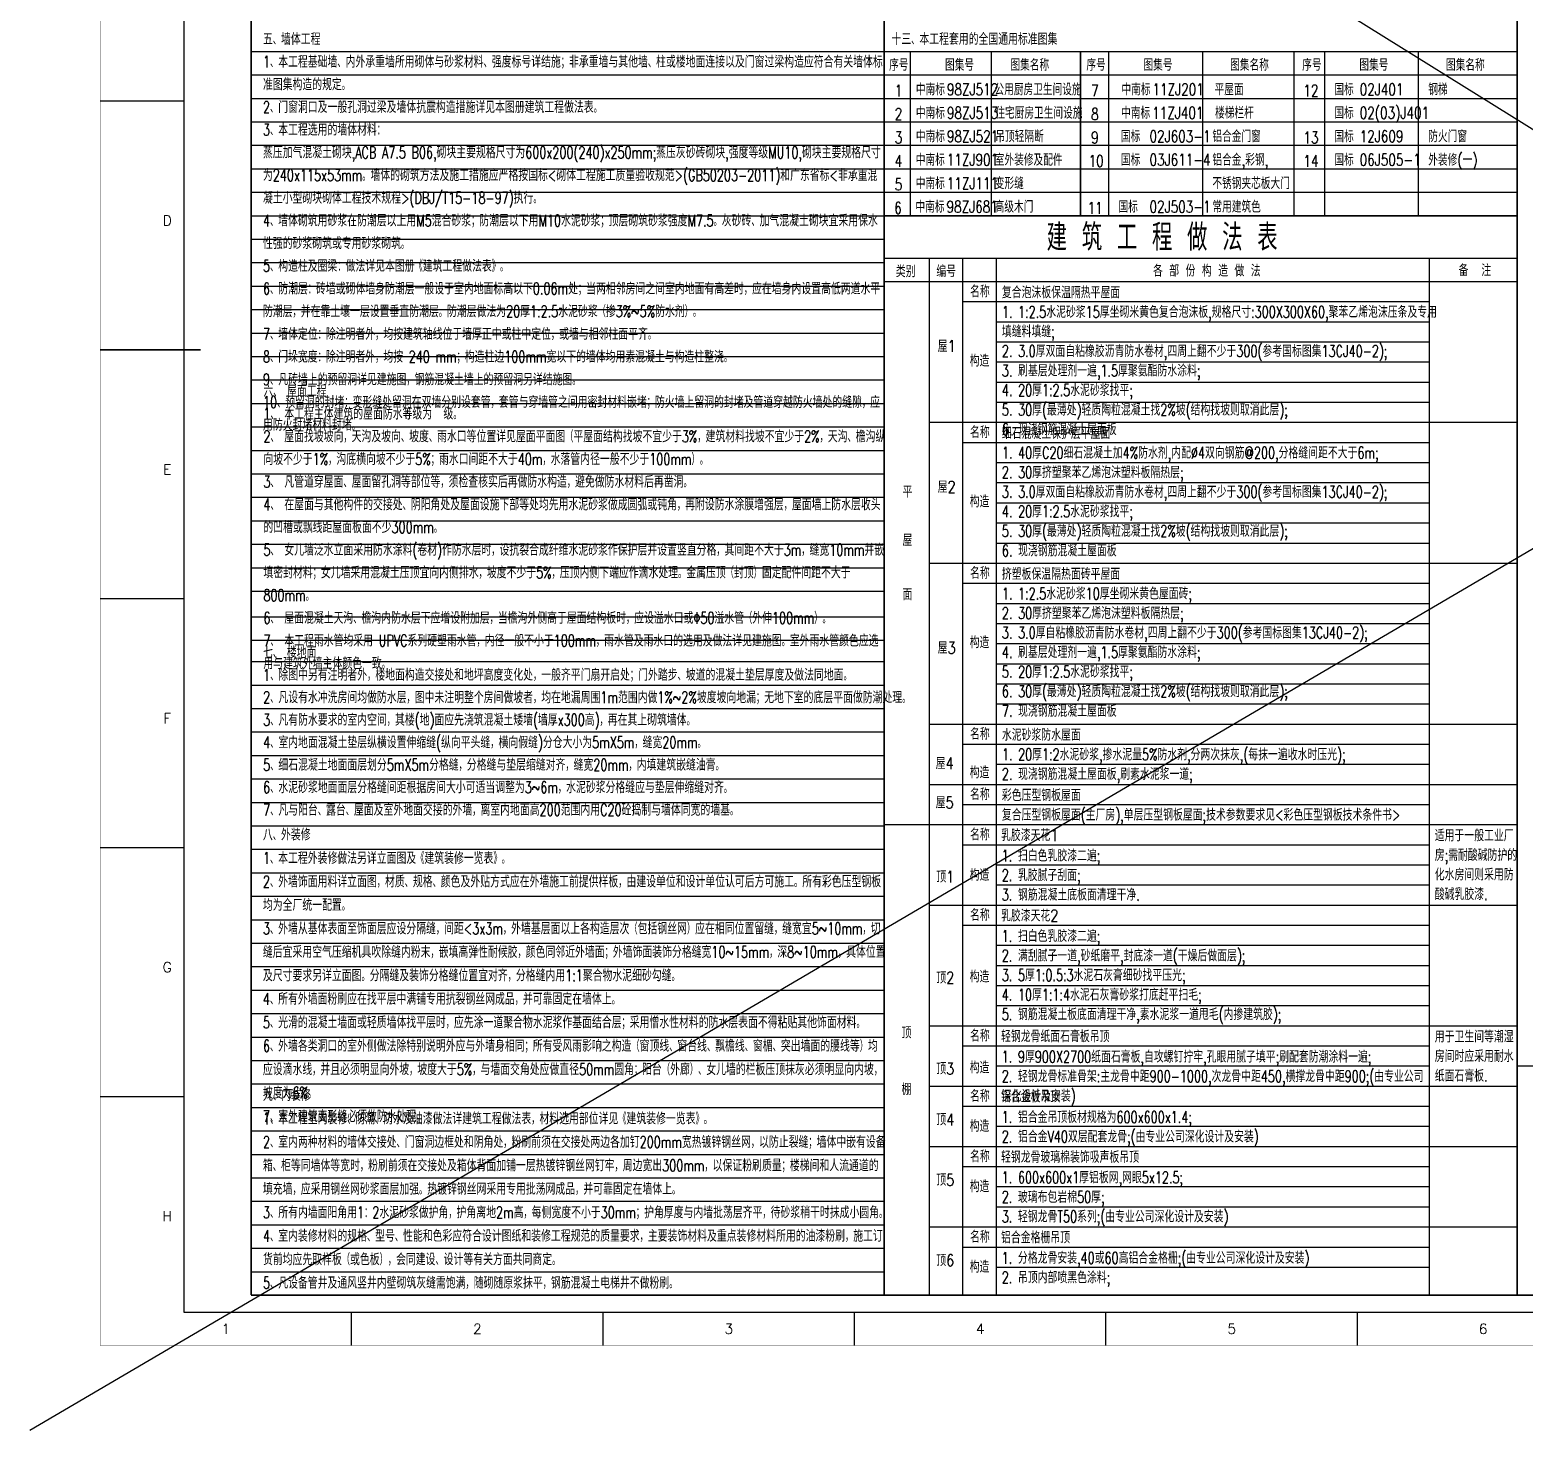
# Model space of a CAD drawing. Header units: millimetres. Extents: x 198973 to 319987, y 50799 to 202761.
# Drawn here: x 204217 to 248784, y 134851 to 176620 of the extents above; entities that cross this region are included whole.
import ezdxf
from ezdxf.enums import TextEntityAlignment as Align

# ---------------------------------------------------------------- set-up
doc = ezdxf.new("R2010")
doc.units = ezdxf.units.MM
doc.header["$LTSCALE"] = 1000
doc.layers.get('0').update_dxf_attribs({"color": 8})
for name, color, linetype in [('-人员定位', 6, 'Continuous'), ('55', 8, 'Continuous'), ('PUB_TEXT', 8, 'Continuous'), ('工程做法表', 8, 'Continuous')]:
    doc.layers.add(name, color=color, linetype=linetype)
doc.styles.add('BIGFONT', font='GEDITXT', dxfattribs={"width": 0.8, "bigfont": 'DXT'})
doc.styles.add('HZ', font='geditxt.shx', dxfattribs={"width": 0.75, "bigfont": 'hzfs_1.shx'})
doc.styles.get("Standard").update_dxf_attribs({"font": 'txt', "bigfont": 'gbcbig.shx'})

# ---------------------------------------------------------------- blocks, each defined once
blk = doc.blocks.new('GEDI_WK_A11')
at = {"color": 3}
for p, q in [((25, 371.25), (0, 371.25)), ((25, 297), (0, 297)), ((25, 222.75), (0, 222.75)), ((25, 148.5), (0, 148.5)), ((25, 74.25), (0, 74.25)), ((75, 0), (75, 10)), ((150, 0), (150, 10)), ((225, 0), (225, 10)), ((300, 0), (300, 10)), ((375, 0), (375, 10))]:
    blk.add_line(p, q, dxfattribs=at)
blk.add_lwpolyline([(0, 0, 0.1, 0.1, 0), (1050, 0, 0.1, 0.1, 0), (1050, 594, 0.1, 0.1, 0), (0, 594, 0.1, 0.1, 0)], format="xyseb", close=True, dxfattribs=at)
blk.add_lwpolyline([(25, 10), (1040, 10), (1040, 584), (25, 584)], close=True, dxfattribs=at)
blk.add_lwpolyline([(30, 297, 0.5, 0.5, 0), (0, 297, 0.5, 0.5, 0)], format="xyseb", dxfattribs=at)
for s, p in [('D', (20, 334.12)), ('E', (20, 259.88)), ('F', (20, 185.62)), ('G', (20, 111.38)), ('H', (20, 37.12))]:
    blk.add_text(s, height=3, dxfattribs=at).set_placement(p, align=Align.CENTER)
for s, p in [('1', (37.5, 5)), ('2', (112.5, 5)), ('3', (187.5, 5)), ('4', (262.5, 5)), ('5', (337.5, 5)), ('6', (412.5, 5))]:
    blk.add_text(s, height=3, dxfattribs=at).set_placement(p, align=Align.MIDDLE)

msp = doc.modelspace()

# ---------------------------------------------------------------- linework, layer by layer
at = {"layer": '-人员定位'}
for p, q in [((204216.5, 134851.1), (319987.3, 202761.3)), ((204707.1, 201290.3), (310912, 135096.3))]:
    msp.add_line(p, q, dxfattribs=at)
at = {"layer": '55', "const_width": 12.8}
for points in [[(215401.6, 165265.4), (215470, 165265.4)], [(215401.6, 165023.9), (215470, 165023.9)], [(215434.9, 165265.4), (215434.9, 165023.9)], [(215496.4, 165265.4), (215564.7, 165265.4)], [(215496.4, 165023.9), (215564.7, 165023.9)], [(215529.6, 165265.4), (215529.6, 165023.9)]]:
    msp.add_lwpolyline(points, dxfattribs=at)
at = {"layer": '工程做法表'}
for p, q in [((230469.7, 175976.9), (230469.7, 171076.9)), ((232890, 175976.9), (232890, 171076.9)), ((236389.9, 175976.9), (236389.9, 171076.9)), ((239190.4, 175976.9), (239190.4, 171076.9)), ((242827.7, 175976.9), (242827.7, 171076.9)), ((245628.3, 175976.9), (245628.3, 171076.9)), ((229697.5, 171076.9), (248578.1, 171076.9))]:
    msp.add_line(p, q, dxfattribs=at)
at = {"layer": '工程做法表', "const_width": 50}
for points in [[(210812.6, 194176.9), (264741.2, 194176.9), (264741.2, 138876.9), (248578.1, 138876.9)], [(210812.6, 194176.9), (264741.2, 194176.9), (264741.2, 138876.9), (248578.1, 138876.9)], [(210816.8, 194176.9), (210816.8, 138876.9)], [(229697.5, 194176.9), (229697.5, 138876.9)], [(248578.1, 194176.9), (248578.1, 138876.9)], [(229697.5, 171076.9), (248578.1, 171076.9)], [(210812.6, 138876.9), (248578.1, 138876.9)]]:
    msp.add_lwpolyline(points, dxfattribs=at)
at = {"layer": '工程做法表'}
for points in [[(210812.6, 175976.9), (248578.1, 175976.9)], [(241915.8, 175976.9), (241915.8, 171076.9)], [(210812.6, 175276.9), (248578.1, 175276.9)], [(210812.6, 174576.9), (248578.1, 174576.9)], [(210812.6, 173876.9), (229697.5, 173876.9)], [(229697.5, 173876.9), (248578.1, 173876.9)], [(210812.6, 173176.9), (229697.5, 173176.9)], [(229697.5, 173176.9), (248578.1, 173176.9)], [(210812.6, 172476.9), (229697.5, 172476.9)], [(229697.5, 172476.9), (248578.1, 172476.9)], [(210812.6, 171776.9), (229697.5, 171776.9)], [(229697.5, 171776.9), (248578.1, 171776.9)], [(210812.6, 171076.9), (229697.5, 171076.9)], [(210812.6, 170376.9), (229697.5, 170376.9)], [(229697.5, 169813.3), (248578.1, 169813.3)], [(231035.4, 169813.3), (231035.4, 138876.9)], [(232035.4, 169813.3), (232035.4, 138876.9)], [(233035.4, 169813.3), (233035.4, 138876.9)], [(245950.8, 169813.3), (245950.8, 138876.9)], [(210812.6, 169676.9), (229697.5, 169676.9)], [(210812.6, 168976.9), (229697.5, 168976.9)], [(229697.5, 169113.3), (248578.1, 169113.3)], [(232035.4, 168513.3), (245950.8, 168513.3)], [(210812.6, 168276.9), (229697.5, 168276.9)], [(210812.6, 167576.9), (229697.5, 167576.9)], [(233035.4, 167913.3), (245950.8, 167913.3)], [(233035.4, 167313.3), (245950.8, 167313.3)], [(210812.6, 166876.9), (229697.5, 166876.9)], [(233035.4, 166713.3), (245950.8, 166713.3)], [(210812.6, 166176.9), (229697.5, 166176.9)], [(233035.4, 166113.3), (245950.8, 166113.3)], [(210812.6, 165476.9), (229697.5, 165476.9)], [(233035.4, 165513.3), (245950.8, 165513.3)], [(231035.4, 164913.3), (248578.1, 164913.3)], [(210812.6, 164776.9), (229697.5, 164776.9)], [(210812.6, 164076.9), (229697.5, 164076.9)], [(232035.4, 164313.3), (245950.8, 164313.3)], [(233035.4, 163713.3), (245950.8, 163713.3)], [(210812.6, 163376.9), (229697.5, 163376.9)], [(210812.6, 162676.9), (229697.5, 162676.9)], [(210812.6, 162676.9), (229697.5, 162676.9)], [(233035.4, 163113.3), (245950.8, 163113.3)], [(233035.4, 162513.3), (245950.8, 162513.3)], [(210812.6, 161976.9), (229697.5, 161976.9)], [(233035.4, 161913.3), (245950.8, 161913.3)], [(210812.6, 161276.9), (229697.5, 161276.9)], [(233035.4, 161313.3), (245950.8, 161313.3)], [(210812.6, 160576.9), (229697.5, 160576.9)], [(231035.4, 160713.3), (248578.1, 160713.3)], [(232035.4, 160113.3), (245950.8, 160113.3)], [(210812.6, 159876.9), (229697.5, 159876.9)], [(210812.6, 159112.1), (229697.5, 159112.1)], [(233035.4, 159513.3), (245950.8, 159513.3)], [(233035.4, 158913.3), (245950.8, 158913.3)], [(210812.6, 158412.1), (229697.5, 158412.1)], [(233035.4, 158313.3), (245950.8, 158313.3)], [(210812.6, 157776.9), (229697.5, 157776.9)], [(233035.4, 157713.3), (245950.8, 157713.3)], [(210812.6, 157076.9), (229697.5, 157076.9)], [(233035.4, 157113.3), (245950.8, 157113.3)], [(233035.4, 156513.3), (245950.8, 156513.3)], [(210812.6, 156376.9), (229697.5, 156376.9)], [(210812.6, 155676.9), (229697.5, 155676.9)], [(231035.4, 155913.3), (248578.1, 155913.3)], [(232035.4, 155313.3), (245950.8, 155313.3)], [(210812.6, 154976.9), (229697.5, 154976.9)], [(233035.4, 154713.3), (245950.8, 154713.3)], [(210812.6, 154276.9), (229697.5, 154276.9)], [(231035.4, 154113.3), (248578.1, 154113.3)], [(210812.6, 153576.9), (229697.5, 153576.9)], [(232035.4, 153513.3), (245950.8, 153513.3)], [(210812.6, 152876.9), (229697.5, 152876.9)], [(229697.5, 152913.3), (248578.1, 152913.3)], [(210812.6, 152176.9), (229697.5, 152176.9)], [(232035.4, 152313.3), (245950.8, 152313.3)], [(233035.4, 151713.3), (245950.8, 151713.3)], [(210812.6, 151476.9), (229697.5, 151476.9)], [(233035.4, 151113.3), (245950.8, 151113.3)], [(210812.6, 150776.9), (229697.5, 150776.9)], [(231035.4, 150513.3), (248578.1, 150513.3)], [(210812.6, 150076.9), (229697.5, 150076.9)], [(232035.4, 149913.3), (245950.8, 149913.3)], [(210812.6, 149376.9), (229697.5, 149376.9)], [(233035.4, 149313.3), (245950.8, 149313.3)], [(210812.6, 148676.9), (229697.5, 148676.9)], [(233035.4, 148713.3), (245950.8, 148713.3)], [(210812.6, 147976.9), (229697.5, 147976.9)], [(233035.4, 148113.3), (245950.8, 148113.3)], [(210812.6, 147276.9), (229697.5, 147276.9)], [(233035.4, 147513.3), (245950.8, 147513.3)], [(231035.4, 146913.3), (248578.1, 146913.3)], [(210812.6, 146576.9), (229697.5, 146576.9)], [(232035.4, 146313.3), (245950.8, 146313.3)], [(210812.6, 145876.9), (229697.5, 145876.9)], [(233035.4, 145713.3), (245950.8, 145713.3)], [(248578.1, 145713.3), (264741.2, 145713.3)], [(210812.6, 145176.9), (229697.5, 145176.9)], [(231035.4, 145113.3), (248578.1, 145113.3)], [(210808.3, 144476.9), (229697.5, 144476.9)], [(232035.4, 144513.3), (245950.8, 144513.3)], [(233035.4, 144513.3), (245950.8, 144513.3)], [(210812.6, 143776.9), (229697.5, 143776.9)], [(233035.4, 143913.3), (245950.8, 143913.3)], [(233035.4, 143913.3), (245950.8, 143913.3)], [(210812.6, 143076.9), (229697.5, 143076.9)], [(231035.4, 143313.3), (248578.1, 143313.3)], [(232035.4, 142713.3), (245950.8, 142713.3)], [(233035.4, 142713.3), (245950.8, 142713.3)], [(210812.6, 142376.9), (229697.5, 142376.9)], [(210812.6, 142376.9), (229697.5, 142376.9)], [(233035.4, 142113.3), (245950.8, 142113.3)], [(210812.6, 141676.9), (229697.5, 141676.9)], [(210812.6, 141676.9), (229697.5, 141676.9)], [(233035.4, 141513.3), (245950.8, 141513.3)], [(233035.4, 141513.3), (245950.8, 141513.3)], [(210812.6, 140976.9), (229697.5, 140976.9)], [(231035.4, 140913.3), (248578.1, 140913.3)], [(210812.6, 140276.9), (229697.5, 140276.9)], [(232035.4, 140313.3), (245950.8, 140313.3)], [(233035.4, 140313.3), (245950.8, 140313.3)], [(210812.6, 139576.9), (229697.5, 139576.9)], [(233035.4, 139713.3), (245950.8, 139713.3)]]:
    msp.add_lwpolyline(points, dxfattribs=at)
for points in [[(229697.5, 175976.9), (235556.9, 175976.9), (235556.9, 171076.9), (229697.5, 171076.9)], [(235556.9, 175976.9), (248578.1, 175976.9), (248578.1, 171076.9), (235556.9, 171076.9)]]:
    msp.add_lwpolyline(points, close=True, dxfattribs=at)

# ---------------------------------------------------------------- block references
at = {"xscale": 100, "yscale": 100, "zscale": 100}
msp.add_blockref('GEDI_WK_A11', (206312.6, 137371.6), dxfattribs=at)

# ---------------------------------------------------------------- texts
at = {"layer": 'PUB_TEXT', "linetype": 'Continuous'}
for s, style, width, p in [('序号', 'HZ', 0.75, (229844.2, 175398.5)), ('图集号', 'HZ', 0.75, (231511.3, 175398.5)), ('图集名称', 'HZ', 0.75, (233462.2, 175398.5)), ('序号', 'HZ', 0.75, (235728, 175398.5)), ('图集号', 'HZ', 0.75, (237431.4, 175398.5)), ('图集名称', 'HZ', 0.75, (240016.1, 175398.5)), ('序号', 'HZ', 0.75, (242165.9, 175398.5)), ('图集号', 'HZ', 0.75, (243869.3, 175398.5)), ('图集名称', 'HZ', 0.75, (246453.9, 175398.5)), ('1', 'HZ', 0.75, (230012.2, 174633.6)), ('中南标', 'HZ', 0.75, (230643.4, 174669.5)), ('98ZJ512', 'HZ', 0.75, (231568.7, 174669.5)), ('公用厨房卫生间设施', 'HZ', 0.75, (232987.6, 174669.5)), ('7', 'HZ', 0.75, (235871.6, 174633.6)), ('中南标', 'HZ', 0.75, (236775, 174669.5)), ('11ZJ201', 'HZ', 0.75, (237700.3, 174669.5)), ('平屋面', 'HZ', 0.75, (239551.5, 174669.5)), ('12', 'HZ', 0.75, (242200.9, 174633.6)), ('国标', 'HZ', 0.75, (243124.4, 174669.5)), ('02J401', 'HZ', 0.75, (243879.8, 174669.5)), ('钢梯', 'HZ', 0.75, (245925, 174669.5)), ('2', 'HZ', 0.75, (230012.2, 173933.6)), ('中南标', 'HZ', 0.75, (230643.4, 173969.5)), ('98ZJ513', 'HZ', 0.75, (231568.7, 173969.5)), ('住宅厨房卫生间设施', 'HZ', 0.75, (233012.2, 173969.5)), ('8', 'HZ', 0.75, (235870.5, 173933.6)), ('中南标', 'HZ', 0.75, (236765.5, 173969.5)), ('11ZJ401', 'HZ', 0.75, (237690.8, 173969.5)), ('楼梯栏杆', 'HZ', 0.75, (239566.1, 173969.5)), ('国标', 'HZ', 0.75, (243124.4, 173969.5)), ('02(03)J401', 'HZ', 0.75, (243879.8, 173969.5)), ('3', 'HZ', 0.75, (230012.2, 173233.6)), ('中南标', 'HZ', 0.75, (230643.4, 173269.5)), ('98ZJ521', 'HZ', 0.75, (231568.7, 173269.5)), ('吊顶轻隔断', 'HZ', 0.75, (233012.2, 173269.5)), ('9', 'HZ', 0.75, (235870.5, 173233.6)), ('国标', 'HZ', 0.75, (236758.7, 173269.5)), ('02J603-1', 'HZ', 0.75, (237611.9, 173269.5)), ('铝合金门窗', 'HZ', 0.75, (239487.2, 173269.5)), ('13', 'HZ', 0.75, (242200.9, 173233.6)), ('国标', 'HZ', 0.75, (243124.4, 173269.5)), ('12J609', 'HZ', 0.75, (243879.8, 173269.5)), ('防火门窗', 'HZ', 0.75, (245925, 173269.5)), ('中南标', 'HZ', 0.75, (230640.6, 172569.5)), ('室外装修及配件', 'HZ', 0.75, (232996.4, 172569.5)), ('国标', 'HZ', 0.75, (236758.7, 172569.5)), ('铝合金,彩钢,', 'HZ', 0.75, (239487.2, 172569.5)), ('国标', 'HZ', 0.75, (243124.4, 172569.5)), ('外装修(一)', 'HZ', 0.75, (245925, 172569.5)), ('4', 'HZ', 0.75, (230012.2, 172533.6)), ('11ZJ901', 'HZ', 0.75, (231565.9, 172569.5)), ('10', 'HZ', 0.75, (235792.5, 172533.6)), ('03J611-4', 'HZ', 0.75, (237611.9, 172569.5)), ('14', 'HZ', 0.75, (242200.9, 172533.6)), ('06J505-1', 'HZ', 0.75, (243879.8, 172569.5)), ('5', 'HZ', 0.75, (230012.2, 171833.6)), ('中南标', 'HZ', 0.75, (230640.6, 171869.5)), ('11ZJ111', 'HZ', 0.75, (231565.9, 171869.5)), ('变形缝', 'HZ', 0.75, (232996.4, 171869.5)), ('不锈钢夹芯板大门', 'HZ', 0.75, (239487.2, 171869.5)), ('6', 'HZ', 0.75, (229995.9, 171133.6)), ('中南标', 'HZ', 0.75, (230631.4, 171169.5)), ('98ZJ681', 'HZ', 0.75, (231556.7, 171169.5)), ('高级木门', 'HZ', 0.75, (232992.1, 171169.5)), ('11', 'HZ', 0.75, (235763, 171133.6)), ('国标', 'HZ', 0.75, (236686.6, 171169.5)), ('02J503-1', 'HZ', 0.75, (237611.9, 171169.5)), ('常用建筑色', 'HZ', 0.75, (239487.2, 171169.5)), ('各 部 份 构 造 做 法', 'BIGFONT', 0.8, (237715.2, 169261.6)), ('构造', 'HZ', 0.8, (232248, 166576)), ('构造', 'BIGFONT', 0.8, (232248, 162376)), ('构造', 'BIGFONT', 0.8, (232248, 158176)), ('构造', 'BIGFONT', 0.8, (232248, 154295.5)), ('乳胶漆天花1', 'BIGFONT', 0.8, (233182.5, 152423.2)), ('构造', 'BIGFONT', 0.8, (232248, 151237.4)), ('乳胶漆天花2', 'BIGFONT', 0.8, (233182.5, 150023.2)), ('构造', 'BIGFONT', 0.8, (232248, 148203.7)), ('轻钢龙骨纸面石膏板吊顶', 'BIGFONT', 0.8, (233182.5, 146423.2)), ('构造', 'BIGFONT', 0.8, (232248, 145491.7)), ('铝合金板吊顶', 'BIGFONT', 0.8, (233182.5, 144623.2)), ('构造', 'BIGFONT', 0.8, (232248, 143748.4)), ('轻钢龙骨玻璃棉装饰吸声板吊顶', 'BIGFONT', 0.8, (233182.5, 142823.2)), ('构造', 'BIGFONT', 0.8, (232248, 141948.4)), ('铝合金格栅吊顶', 'BIGFONT', 0.8, (233182.5, 140423.2)), ('构造', 'BIGFONT', 0.8, (232248, 139548.4))]:
    msp.add_text(s, height=350, dxfattribs=dict(at, style=style, width=width)).set_placement(p)
at = {"layer": 'PUB_TEXT', "style": 'BIGFONT', "width": 0.8}
msp.add_text('建 筑 工 程 做 法 表 ', height=800, dxfattribs=at).set_placement((234542.7, 170030.2))
at = {"layer": 'PUB_TEXT', "linetype": 'Continuous', "style": 'BIGFONT', "width": 0.8}
for s, p in [('类别', (230338.8, 169242.4)), ('编号', (231547, 169242.4)), ('备  注', (247316.1, 169273.2)), ('名称', (232551.6, 168642.4)), ('屋1', (231561.4, 167011.1)), ('名称', (232551.6, 164442.4)), ('屋2', (231561.4, 162811.1)), ('平', (230390.3, 162663.4)), ('屋', (230390.3, 161224.1)), ('名称', (232551.6, 160242.4)), ('面', (230390.3, 159606.3)), ('屋3', (231561.4, 158011.1)), ('名称', (232551.6, 155442.4)), ('屋4', (231499.9, 154566.5)), ('屋5', (231499.9, 153396.6)), ('名称', (232551.6, 153642.4)), ('名称', (232551.6, 152442.4)), ('顶1', (231520.9, 151183.6)), ('名称', (232551.6, 150042.4)), ('顶2', (231520.9, 148171.6)), ('顶', (230362.8, 146531.9)), ('名称', (232551.6, 146442.4)), ('顶3', (231520.9, 145459.6)), ('棚', (230362.8, 144843.3)), ('名称', (232551.6, 144642.4)), ('顶4', (231520.9, 143940.2)), ('名称', (232551.6, 142842.4)), ('顶5', (231520.9, 142140.2)), ('名称', (232551.6, 140442.4)), ('顶6', (231520.9, 139740.2))]:
    msp.add_text(s, height=350, dxfattribs=at).set_placement(p, align=Align.CENTER)
at = {"layer": 'PUB_TEXT', "linetype": 'Continuous', "char_height": 350, "attachment_point": 1}
for s, insert, width, line_spacing_factor, style in [('{\\W0.7;五\\Fgbenor,gbcbig|c134;、\\Fgeditxt,dxt|c134;墙体工程\\P1\\Fgbenor,gbcbig|c134;、\\Fgeditxt,dxt|c134;本工程基础墙\\Fgbenor,gbcbig|c134;、\\Fgeditxt,dxt|c134;内外承重墙所用砌体与砂浆材料\\Fgbenor,gbcbig|c134;、\\Fgeditxt,dxt|c134;强度标号详结施\\Fgbenor,gbcbig|c134;；\\Fgeditxt,dxt|c134;非承重墙与其他墙\\Fgbenor,gbcbig|c134;、\\Fgeditxt,dxt|c134;柱或楼地面连接以及门窗过梁构造应符合有关墙体标准图集构造的规定\\Fgbenor,gbcbig|c134;。\\Fgeditxt,dxt|c134;\\P2\\Fgbenor,gbcbig|c134;、\\Fgeditxt,dxt|c134;门窗洞口及一般孔洞过梁及墙体抗震构造措施详见本图册建筑工程做法表\\Fgbenor,gbcbig|c134;。\\Fgeditxt,dxt|c134;\\P3\\Fgbenor,gbcbig|c134;、\\Fgeditxt,dxt|c134;本工程选用的墙体材料\\Fgbenor,gbcbig|c134;：\\Fgeditxt,dxt|c134;\\P\\C6;蒸压加气混凝土砌块,ACB A7.5 B06,砌块主要规格尺寸为600x200(240)x250mm;蒸压灰砂砖砌块,强度等级MU10,砌块主要规格尺寸为240x115x53mm\\Fgbenor,gbcbig|c134;。\\Fgeditxt,dxt|c134;\\C256;墙体的砌筑方法及施工措施应严格按国标<砌体工程施工质量验收规范>(GB50203-2011)和广东省标<非承重混凝土小型砌块砌体工程技术规程>(DBJ/T15-18-97)执行\\Fgbenor,gbcbig|c134;。\\Fgeditxt,dxt|c134;\\P4\\Fgbenor,gbcbig|c134;、\\Fgeditxt,dxt|c134;墙体砌筑用砂浆在防潮层以上用M5混合砂浆\\Fgbenor,gbcbig|c134;；\\Fgeditxt,dxt|c134;防潮层以下用M10水泥砂浆\\Fgbenor,gbcbig|c134;；\\Fgeditxt,dxt|c134;顶层砌筑砂浆强度M7.5\\Fgbenor,gbcbig|c134;。\\Fgeditxt,dxt|c134;灰砂砖\\Fgbenor,gbcbig|c134;、\\Fgeditxt,dxt|c134;加气混凝土砌块宜采用保水性强的砂浆砌筑或专用砂浆砌筑\\Fgbenor,gbcbig|c134;。\\Fgeditxt,dxt|c134;\\P5\\Fgbenor,gbcbig|c134;、\\Fgeditxt,dxt|c134;构造柱及圈梁\\Fgbenor,gbcbig|c134;：\\Fgeditxt,dxt|c134;做法详见本图册\\Fgbenor,gbcbig|c134;《\\Fgeditxt,dxt|c134;建筑工程做法表\\Fgbenor,gbcbig|c134;》。\\Fgeditxt,dxt|c134;\\P6\\Fgbenor,gbcbig|c134;、\\Fgeditxt,dxt|c134;防潮层\\Fgbenor,gbcbig|c134;：\\Fgeditxt,dxt|c134;砖墙或砌体墙身防潮层一般设于室内地面标高以下0.06m处\\Fgbenor,gbcbig|c134;；\\Fgeditxt,dxt|c134;当两相邻房间之间室内地面有高差时\\Fgbenor,gbcbig|c134;，\\Fgeditxt,dxt|c134;应在墙身内设置高低两道水平防潮层\\Fgbenor,gbcbig|c134;，\\Fgeditxt,dxt|c134;并在靠土壤一层设置垂直防潮层\\Fgbenor,gbcbig|c134;。\\Fgeditxt,dxt|c134;防潮层做法为20厚1:2.5水泥砂浆\\Fgbenor,gbcbig|c134;（\\Fgeditxt,dxt|c134;掺3%~5%防水剂\\Fgbenor,gbcbig|c134;）。\\Fgeditxt,dxt|c134;\\P7\\Fgbenor,gbcbig|c134;、\\Fgeditxt,dxt|c134;墙体定位\\Fgbenor,gbcbig|c134;：\\Fgeditxt,dxt|c134;除注明者外\\Fgbenor,gbcbig|c134;，\\Fgeditxt,dxt|c134;均按建筑轴线位于墙厚正中或柱中定位\\Fgbenor,gbcbig|c134;，\\Fgeditxt,dxt|c134;或墙与相邻柱面平齐\\Fgbenor,gbcbig|c134;。\\Fgeditxt,dxt|c134;\\P8\\Fgbenor,gbcbig|c134;、\\Fgeditxt,dxt|c134;门垛宽度\\Fgbenor,gbcbig|c134;：\\Fgeditxt,dxt|c134;除注明者外\\Fgbenor,gbcbig|c134;，\\Fgeditxt,dxt|c134;均按 \\C6;240 \\C256;mm\\Fgbenor,gbcbig|c134;；\\Fgeditxt,dxt|c134;构造柱边100mm宽以下的墙体均用素混凝土与构造柱整浇\\Fgbenor,gbcbig|c134;。\\Fgeditxt,dxt|c134;\\P9\\Fgbenor,gbcbig|c134;、\\Fgeditxt,dxt|c134;凡砖墙上的预留洞详见建施图\\Fgbenor,gbcbig|c134;，\\Fgeditxt,dxt|c134;钢筋混凝土墙上的预留洞另详结施图\\Fgbenor,gbcbig|c134;。\\Fgeditxt,dxt|c134;\\P10\\Fgbenor,gbcbig|c134;、\\Fgeditxt,dxt|c134;预留洞的封堵\\Fgbenor,gbcbig|c134;：\\Fgeditxt,dxt|c134;变形缝处留洞在双墙分别设套管\\Fgbenor,gbcbig|c134;，\\Fgeditxt,dxt|c134;套管与穿墙管之间用密封材料嵌堵\\Fgbenor,gbcbig|c134;；\\Fgeditxt,dxt|c134;防火墙上留洞的封堵及管道穿越防火墙处的缝隙\\Fgbenor,gbcbig|c134;，\\Fgeditxt,dxt|c134;应用防火封堵材料封堵\\Fgbenor,gbcbig|c134;。}', (211168.8, 176521.4), 18528.702, 1.16, 'BIGFONT'), ('{\\W0.7;十三\\Fgbenor,gbcbig|c134;、\\Fgeditxt,dxt|c134;本工程套用的全国通用标准图集}', (229914, 176521.4), 21366.652, 1.2, 'HZ'), ('{\\W0.7;六\\Fgbenor,gbcbig|c134;、\\Fgeditxt,dxt|c134; 屋面工程\\P1\\Fgbenor,gbcbig|c134;、\\Fgeditxt,dxt|c134; 本工程主体建筑的屋面防水等级为  级\\Fgbenor,gbcbig|c134;。\\Fgeditxt,dxt|c134;\\P2\\Fgbenor,gbcbig|c134;、\\Fgeditxt,dxt|c134; 屋面找坡坡向\\Fgbenor,gbcbig|c134;，\\Fgeditxt,dxt|c134;天沟及坡向\\Fgbenor,gbcbig|c134;、\\Fgeditxt,dxt|c134;坡度\\Fgbenor,gbcbig|c134;、\\Fgeditxt,dxt|c134;雨水口等位置详见屋面平面图\\Fgbenor,gbcbig|c134;（\\Fgeditxt,dxt|c134;平屋面结构找坡不宜少于3%\\Fgbenor,gbcbig|c134;，\\Fgeditxt,dxt|c134;建筑材料找坡不宜少于2%\\Fgbenor,gbcbig|c134;，\\Fgeditxt,dxt|c134;天沟\\Fgbenor,gbcbig|c134;、\\Fgeditxt,dxt|c134;檐沟纵向坡不少于1%\\Fgbenor,gbcbig|c134;，\\Fgeditxt,dxt|c134;沟底横向坡不少于5%\\Fgbenor,gbcbig|c134;；\\Fgeditxt,dxt|c134;雨水口间距不大于40m\\Fgbenor,gbcbig|c134;，\\Fgeditxt,dxt|c134;水落管内径一般不少于100mm\\Fgbenor,gbcbig|c134;）。\\Fgeditxt,dxt|c134;\\P3\\Fgbenor,gbcbig|c134;、\\Fgeditxt,dxt|c134; 凡管道穿屋面\\Fgbenor,gbcbig|c134;、\\Fgeditxt,dxt|c134;屋面留孔洞等部位等\\Fgbenor,gbcbig|c134;，\\Fgeditxt,dxt|c134;须检查核实后再做防水构造\\Fgbenor,gbcbig|c134;，\\Fgeditxt,dxt|c134;避免做防水材料后再凿洞\\Fgbenor,gbcbig|c134;。\\Fgeditxt,dxt|c134;\\P4\\Fgbenor,gbcbig|c134;、\\Fgeditxt,dxt|c134; 在屋面与其他构件的交接处\\Fgbenor,gbcbig|c134;、\\Fgeditxt,dxt|c134;阴阳角处及屋面设施下部等处均先用水泥砂浆做成圆弧或钝角\\Fgbenor,gbcbig|c134;，\\Fgeditxt,dxt|c134;再附设防水涂膜增强层\\Fgbenor,gbcbig|c134;，\\Fgeditxt,dxt|c134;屋面墙上防水层收头的凹槽或飘线距屋面板面不少300mm\\Fgbenor,gbcbig|c134;。\\Fgeditxt,dxt|c134;\\P5\\Fgbenor,gbcbig|c134;、\\Fgeditxt,dxt|c134; 女儿墙泛水立面采用防水涂料(卷材)作防水层时\\Fgbenor,gbcbig|c134;，\\Fgeditxt,dxt|c134;设抗裂合成纤维水泥砂浆作保护层并设置竖直分格\\Fgbenor,gbcbig|c134;，\\Fgeditxt,dxt|c134;其间距不大于3m\\Fgbenor,gbcbig|c134;，\\Fgeditxt,dxt|c134;缝宽10mm并嵌填密封材料\\Fgbenor,gbcbig|c134;；\\Fgeditxt,dxt|c134;女儿墙采用混凝土压顶宜向内侧排水\\Fgbenor,gbcbig|c134;，\\Fgeditxt,dxt|c134;坡度不少于5%\\Fgbenor,gbcbig|c134;，\\Fgeditxt,dxt|c134;压顶内侧下端应作滴水处理\\Fgbenor,gbcbig|c134;。\\Fgeditxt,dxt|c134;金属压顶\\Fgbenor,gbcbig|c134;（\\Fgeditxt,dxt|c134;封顶\\Fgbenor,gbcbig|c134;）\\Fgeditxt,dxt|c134;固定配件间距不大于800mm\\Fgbenor,gbcbig|c134;。\\Fgeditxt,dxt|c134; \\P6\\Fgbenor,gbcbig|c134;、\\Fgeditxt,dxt|c134; 屋面混凝土天沟\\Fgbenor,gbcbig|c134;、\\Fgeditxt,dxt|c134;檐沟内防水层下应增设附加层\\Fgbenor,gbcbig|c134;，\\Fgeditxt,dxt|c134;当檐沟外侧高于屋面结构板时\\Fgbenor,gbcbig|c134;，\\Fgeditxt,dxt|c134;应设溢水口或Φ50溢水管\\Fgbenor,gbcbig|c134;（\\Fgeditxt,dxt|c134;外伸100mm\\Fgbenor,gbcbig|c134;）。\\Fgeditxt,dxt|c134;\\P7\\Fgbenor,gbcbig|c134;、\\Fgeditxt,dxt|c134; 本工程雨水管均采用 \\C6;UPVC系列硬塑雨水管\\Fgbenor,gbcbig|c134;\\C256;，\\Fgeditxt,dxt|c134;内径一般不小于100mm\\Fgbenor,gbcbig|c134;，\\Fgeditxt,dxt|c134;雨水管及雨水口的选用及做法详见建施图\\Fgbenor,gbcbig|c134;。\\Fgeditxt,dxt|c134;室外雨水管颜色应选用与建筑外墙主体颜色一致\\Fgbenor,gbcbig|c134;。}', (211181.6, 166021.4), 18532.97, 1.16, 'HZ'), ('{\\W0.7;七\\Fgbenor,gbcbig|c134;、\\Fgeditxt,dxt|c134; 楼地面\\P1\\Fgbenor,gbcbig|c134;、\\Fgeditxt,dxt|c134;除图中另有注明者外\\Fgbenor,gbcbig|c134;，\\Fgeditxt,dxt|c134;楼地面构造交接处和地坪高度变化处\\Fgbenor,gbcbig|c134;，\\Fgeditxt,dxt|c134;一般齐平门扇开启处\\Fgbenor,gbcbig|c134;；\\Fgeditxt,dxt|c134;门外踏步\\Fgbenor,gbcbig|c134;、\\Fgeditxt,dxt|c134;坡道的混凝土垫层厚度及做法同地面\\Fgbenor,gbcbig|c134;。\\Fgeditxt,dxt|c134;\\P2\\Fgbenor,gbcbig|c134;、\\Fgeditxt,dxt|c134;凡设有水冲洗房间均做防水层\\Fgbenor,gbcbig|c134;，\\Fgeditxt,dxt|c134;图中未注明整个房间做坡者\\Fgbenor,gbcbig|c134;，\\Fgeditxt,dxt|c134;均在地漏周围1m范围内做1%~2%坡度坡向地漏\\Fgbenor,gbcbig|c134;；\\Fgeditxt,dxt|c134;无地下室的底层平面做防潮处理\\Fgbenor,gbcbig|c134;。\\Fgeditxt,dxt|c134;\\P3\\Fgbenor,gbcbig|c134;、\\Fgeditxt,dxt|c134;凡有防水要求的室内空间\\Fgbenor,gbcbig|c134;，\\Fgeditxt,dxt|c134;其楼(地)面应先浇筑混凝土矮墙(墙厚x300高)\\Fgbenor,gbcbig|c134;，\\Fgeditxt,dxt|c134;再在其上砌筑墙体\\Fgbenor,gbcbig|c134;。\\Fgeditxt,dxt|c134;\\P4\\Fgbenor,gbcbig|c134;、\\Fgeditxt,dxt|c134;室内地面混凝土垫层纵横设置伸缩缝(纵向平头缝\\Fgbenor,gbcbig|c134;，\\Fgeditxt,dxt|c134;横向假缝)分仓大小为5mX5m\\Fgbenor,gbcbig|c134;，\\Fgeditxt,dxt|c134;缝宽20mm\\Fgbenor,gbcbig|c134;。\\Fgeditxt,dxt|c134;\\P5\\Fgbenor,gbcbig|c134;、\\Fgeditxt,dxt|c134;细石混凝土地面面层划分5mX5m分格缝\\Fgbenor,gbcbig|c134;，\\Fgeditxt,dxt|c134;分格缝与垫层缩缝对齐\\Fgbenor,gbcbig|c134;，\\Fgeditxt,dxt|c134;缝宽20mm\\Fgbenor,gbcbig|c134;，\\Fgeditxt,dxt|c134;内填建筑嵌缝油膏\\Fgbenor,gbcbig|c134;。\\Fgeditxt,dxt|c134;\\P6\\Fgbenor,gbcbig|c134;、\\Fgeditxt,dxt|c134;水泥砂浆地面面层分格缝间距根据房间大小可适当调整为3~6m\\Fgbenor,gbcbig|c134;，\\Fgeditxt,dxt|c134;水泥砂浆分格缝应与垫层伸缩缝对齐\\Fgbenor,gbcbig|c134;。\\Fgeditxt,dxt|c134;\\P7\\Fgbenor,gbcbig|c134;、\\Fgeditxt,dxt|c134;凡与阳台\\Fgbenor,gbcbig|c134;、\\Fgeditxt,dxt|c134;露台\\Fgbenor,gbcbig|c134;、\\Fgeditxt,dxt|c134;屋面及室外地面交接的外墙\\Fgbenor,gbcbig|c134;，\\Fgeditxt,dxt|c134;离室内地面高200范围内用C20砼捣制与墙体同宽的墙基\\Fgbenor,gbcbig|c134;。}', (211173, 158225.8), 18587.731, 1.15, 'BIGFONT'), ('{\\W0.7;八\\Fgbenor,gbcbig|c134;、\\Fgeditxt,dxt|c134;外装修\\P1\\Fgbenor,gbcbig|c134;、\\Fgeditxt,dxt|c134;本工程外装修做法另详立面图及\\Fgbenor,gbcbig|c134;《\\Fgeditxt,dxt|c134;建筑装修一览表\\Fgbenor,gbcbig|c134;》。\\Fgeditxt,dxt|c134;\\P2\\Fgbenor,gbcbig|c134;、\\Fgeditxt,dxt|c134;外墙饰面用料详立面图\\Fgbenor,gbcbig|c134;，\\Fgeditxt,dxt|c134;材质\\Fgbenor,gbcbig|c134;、\\Fgeditxt,dxt|c134;规格\\Fgbenor,gbcbig|c134;、\\Fgeditxt,dxt|c134;颜色及外贴方式应在外墙施工前提供样板\\Fgbenor,gbcbig|c134;，\\Fgeditxt,dxt|c134;由建设单位和设计单位认可后方可施工\\Fgbenor,gbcbig|c134;。\\Fgeditxt,dxt|c134;所有彩色压型钢板均为全厂统一配置\\Fgbenor,gbcbig|c134;。\\Fgeditxt,dxt|c134;\\P3\\Fgbenor,gbcbig|c134;、\\Fgeditxt,dxt|c134;外墙从基体表面至饰面层应设分隔缝\\Fgbenor,gbcbig|c134;，\\Fgeditxt,dxt|c134;间距<3x3m\\Fgbenor,gbcbig|c134;，\\Fgeditxt,dxt|c134;外墙基层面以上各构造层次\\Fgbenor,gbcbig|c134;（\\Fgeditxt,dxt|c134;包括钢丝网\\Fgbenor,gbcbig|c134;）\\Fgeditxt,dxt|c134;应在相同位置留缝\\Fgbenor,gbcbig|c134;，\\Fgeditxt,dxt|c134;缝宽宜5~10mm\\Fgbenor,gbcbig|c134;，\\Fgeditxt,dxt|c134;切缝后宜采用空气压缩机具吹除缝内粉末\\Fgbenor,gbcbig|c134;，\\Fgeditxt,dxt|c134;嵌填高弹性耐候胶\\Fgbenor,gbcbig|c134;，\\Fgeditxt,dxt|c134;颜色同邻近外墙面\\Fgbenor,gbcbig|c134;；\\Fgeditxt,dxt|c134;外墙饰面装饰分格缝宽10~15mm\\Fgbenor,gbcbig|c134;，\\Fgeditxt,dxt|c134;深8~10mm\\Fgbenor,gbcbig|c134;，\\Fgeditxt,dxt|c134;具体位置及尺寸要求另详立面图\\Fgbenor,gbcbig|c134;。\\Fgeditxt,dxt|c134;分隔缝及装饰分格缝位置宜对齐\\Fgbenor,gbcbig|c134;，\\Fgeditxt,dxt|c134;分格缝内用1:1聚合物水泥细砂勾缝\\Fgbenor,gbcbig|c134;。\\P\\Fgeditxt,dxt|c134;4\\Fgbenor,gbcbig|c134;、\\Fgeditxt,dxt|c134;所有外墙面粉刷应在找平层中满铺专用抗裂钢丝网成品\\Fgbenor,gbcbig|c134;，\\Fgeditxt,dxt|c134;并可靠固定在墙体上\\Fgbenor,gbcbig|c134;。\\Fgeditxt,dxt|c134;\\P5\\Fgbenor,gbcbig|c134;、\\Fgeditxt,dxt|c134;光滑的混凝土墙面或轻质墙体找平层时\\Fgbenor,gbcbig|c134;，\\Fgeditxt,dxt|c134;应先涂一道聚合物水泥浆作基面结合层\\Fgbenor,gbcbig|c134;；\\Fgeditxt,dxt|c134;采用憎水性材料的防水层表面不得粘贴其他饰面材料\\Fgbenor,gbcbig|c134;。\\Fgeditxt,dxt|c134;\\P6\\Fgbenor,gbcbig|c134;、\\Fgeditxt,dxt|c134;外墙各类洞口的室外侧做法除特别说明外应与外墙身相同\\Fgbenor,gbcbig|c134;；\\Fgeditxt,dxt|c134;所有受风雨影响之构造\\Fgbenor,gbcbig|c134;（\\Fgeditxt,dxt|c134;窗顶线\\Fgbenor,gbcbig|c134;、\\Fgeditxt,dxt|c134;窗台线\\Fgbenor,gbcbig|c134;、\\Fgeditxt,dxt|c134;飘檐线\\Fgbenor,gbcbig|c134;、\\Fgeditxt,dxt|c134;窗楣\\Fgbenor,gbcbig|c134;、\\Fgeditxt,dxt|c134;突出墙面的腰线等\\Fgbenor,gbcbig|c134;）\\Fgeditxt,dxt|c134;均应设滴水线\\Fgbenor,gbcbig|c134;，\\Fgeditxt,dxt|c134;并且必须明显向外坡\\Fgbenor,gbcbig|c134;，\\Fgeditxt,dxt|c134;坡度大于5%\\Fgbenor,gbcbig|c134;，\\Fgeditxt,dxt|c134;与墙面交角处应做直径50mm圆角\\Fgbenor,gbcbig|c134;；\\Fgeditxt,dxt|c134;阳台\\Fgbenor,gbcbig|c134;（\\Fgeditxt,dxt|c134;外廊\\Fgbenor,gbcbig|c134;）、\\Fgeditxt,dxt|c134;女儿墙的栏板压顶抹灰必须明显向内坡\\Fgbenor,gbcbig|c134;，\\Fgeditxt,dxt|c134;坡度为6%\\Fgbenor,gbcbig|c134;。\\Fgeditxt,dxt|c134;\\P7\\Fgbenor,gbcbig|c134;、\\Fgeditxt,dxt|c134;室外建筑变形缝必须做防水处理\\Fgbenor,gbcbig|c134;。}', (211167.4, 152789.8), 18528.702, 1.2, 'BIGFONT'), ('{\\W0.7;九\\Fgbenor,gbcbig|c134;、\\Fgeditxt,dxt|c134;内装修\\P1\\Fgbenor,gbcbig|c134;、\\Fgeditxt,dxt|c134;本工程室内装修\\Fgbenor,gbcbig|c134;、\\Fgeditxt,dxt|c134;防潮\\Fgbenor,gbcbig|c134;、\\Fgeditxt,dxt|c134;防水及油漆做法详建筑工程做法表\\Fgbenor,gbcbig|c134;，\\Fgeditxt,dxt|c134;材料选用部位详见\\Fgbenor,gbcbig|c134;《\\Fgeditxt,dxt|c134;建筑装修一览表\\Fgbenor,gbcbig|c134;》。\\Fgeditxt,dxt|c134;\\P2\\Fgbenor,gbcbig|c134;、\\Fgeditxt,dxt|c134;室内两种材料的墙体交接处\\Fgbenor,gbcbig|c134;、\\Fgeditxt,dxt|c134;门窗洞边框处和阴角处\\Fgbenor,gbcbig|c134;，\\Fgeditxt,dxt|c134;粉刷前须在交接处两边各加钉200mm宽热镀锌钢丝网\\Fgbenor,gbcbig|c134;，\\Fgeditxt,dxt|c134;以防止裂缝\\Fgbenor,gbcbig|c134;；\\Fgeditxt,dxt|c134;墙体中嵌有设备箱\\Fgbenor,gbcbig|c134;、\\Fgeditxt,dxt|c134;柜等同墙体等宽时\\Fgbenor,gbcbig|c134;，\\Fgeditxt,dxt|c134;粉刷前须在交接处及箱体背面加铺一层热镀锌钢丝网钉牢\\Fgbenor,gbcbig|c134;，\\Fgeditxt,dxt|c134;周边宽出300mm\\Fgbenor,gbcbig|c134;，\\Fgeditxt,dxt|c134;以保证粉刷质量\\Fgbenor,gbcbig|c134;；\\Fgeditxt,dxt|c134;楼梯间和人流通道的填充墙\\Fgbenor,gbcbig|c134;，\\Fgeditxt,dxt|c134;应采用钢丝网砂浆面层加强\\Fgbenor,gbcbig|c134;。\\Fgeditxt,dxt|c134;热镀锌钢丝网采用专用批荡网成品\\Fgbenor,gbcbig|c134;，\\Fgeditxt,dxt|c134;并可靠固定在墙体上\\Fgbenor,gbcbig|c134;。\\Fgeditxt,dxt|c134;\\P3\\Fgbenor,gbcbig|c134;、\\Fgeditxt,dxt|c134;所有内墙面阳角用1\\Fgbenor,gbcbig|c134;：\\Fgeditxt,dxt|c134;2水泥砂浆做护角\\Fgbenor,gbcbig|c134;，\\Fgeditxt,dxt|c134;护角离地2m高\\Fgbenor,gbcbig|c134;，\\Fgeditxt,dxt|c134;每侧宽度不小于30mm\\Fgbenor,gbcbig|c134;；\\Fgeditxt,dxt|c134;护角厚度与内墙批荡层齐平\\Fgbenor,gbcbig|c134;，\\Fgeditxt,dxt|c134;待砂浆稍干时抹成小圆角\\Fgbenor,gbcbig|c134;。\\Fgeditxt,dxt|c134;\\P4\\Fgbenor,gbcbig|c134;、\\Fgeditxt,dxt|c134;室内装修材料的规格\\Fgbenor,gbcbig|c134;、\\Fgeditxt,dxt|c134;型号\\Fgbenor,gbcbig|c134;、\\Fgeditxt,dxt|c134;性能和色彩应符合设计图纸和装修工程规范的质量要求\\Fgbenor,gbcbig|c134;，\\Fgeditxt,dxt|c134;主要装饰材料及重点装修材料所用的油漆粉刷\\Fgbenor,gbcbig|c134;，\\Fgeditxt,dxt|c134;施工订货前均应先取样板\\Fgbenor,gbcbig|c134;（\\Fgeditxt,dxt|c134;或色板\\Fgbenor,gbcbig|c134;），\\Fgeditxt,dxt|c134;会同建设\\Fgbenor,gbcbig|c134;、\\Fgeditxt,dxt|c134;设计等有关方面共同商定\\Fgbenor,gbcbig|c134;。\\Fgeditxt,dxt|c134;\\P5\\Fgbenor,gbcbig|c134;、\\Fgeditxt,dxt|c134;凡设备管井及通风竖井内壁砌筑灰缝需饱满\\Fgbenor,gbcbig|c134;，\\Fgeditxt,dxt|c134;随砌随原浆抹平\\Fgbenor,gbcbig|c134;，\\Fgeditxt,dxt|c134;钢筋混凝土电梯井不做粉刷\\Fgbenor,gbcbig|c134;。}', (211168.8, 145021.4), 18524.434, 1.2, 'HZ')]:
    msp.add_mtext(s, dxfattribs=dict(at, insert=insert, width=width, line_spacing_factor=line_spacing_factor, style=style))
at = {"layer": 'PUB_TEXT', "linetype": 'Continuous', "char_height": 350, "attachment_point": 1, "style": 'HZ'}
for s, insert, width in [('{\\W0.7;复合泡沫板保温隔热平屋面\\P1. 1:2.5水泥砂浆15厚坐砌米黄色复合泡沫板,规格尺寸:300X300X60,聚苯乙烯泡沫压条及专用填缝料填缝; \\P2. 3.0厚双面自粘橡胶沥青防水卷材,四周上翻不少于300(参考国标图集13CJ40-2);     \\P3. 刷基层处理剂一遍,1.5厚聚氨酯防水涂料; \\P4. 20厚1:2.5水泥砂浆找平; \\P5. 30厚(最薄处)轻质陶粒混凝土找2%坡(结构找坡则取消此层); \\P6. 现浇钢筋混凝土屋面板 }', (233208.3, 168964.4), 13198.97), ('{\\W0.7;细石混凝土保护层平屋面\\P1. 40厚C20细石混凝土加4%防水剂,内配∅4双向钢筋@200,分格缝间距不大于6m; \\P2. 30厚挤塑聚苯乙烯泡沫塑料板隔热层;     \\P3. 3.0厚双面自粘橡胶沥青防水卷材,四周上翻不少于300(参考国标图集13CJ40-2); \\P4. 20厚1:2.5水泥砂浆找平; \\P5. 30厚(最薄处)轻质陶粒混凝土找2%坡(结构找坡则取消此层); \\P6. 现浇钢筋混凝土屋面板 }', (233208.3, 164764.4), 13198.97), ('{\\W0.7;挤塑板保温隔热面砖平屋面\\P1. 1:2.5水泥砂浆10厚坐砌米黄色屋面砖;\\P2. 30厚挤塑聚苯乙烯泡沫塑料板隔热层;     \\P3. 3.0厚自粘橡胶沥青防水卷材,四周上翻不少于300(参考国标图集13CJ40-2); \\P4. 刷基层处理剂一遍,1.5厚聚氨酯防水涂料; \\P5. 20厚1:2.5水泥砂浆找平; \\P6. 30厚(最薄处)轻质陶粒混凝土找2%坡(结构找坡则取消此层); \\P7. 现浇钢筋混凝土屋面板 }', (233208.3, 160564.4), 13198.97), ('{\\W0.7;水泥砂浆防水屋面\\P1. 20厚1:2水泥砂浆,掺水泥量5%防水剂,分两次抹灰,(每抹一遍收水时压光);\\P2. 现浇钢筋混凝土屋面板,刷素水泥浆一道;}', (233208.3, 155764.4), 12745.052), ('{\\W0.7;彩色压型钢板屋面\\H1.0547x; \\H0.94811x;\\P复合压型钢板屋面(主厂房),单层压型钢板屋面;技术参数要求见<彩色压型钢板技术条件书>\\H1.0628x; }', (233208.3, 153964.4), 12745.052), ('{\\W0.7;适用于一般工业厂房;需耐酸碱防护的化水房间则采用防酸碱乳胶漆.}', (246119.8, 152764.3), 2458.301), ('{\\W0.7;1. 扫白色乳胶漆二遍;\\H1.0381x; \\H0.96333x;\\P2. 乳胶腻子刮面;\\H1.035x; \\H0.9662x;\\P3. 钢筋混凝土底板面清理干净.\\H1.0693x; }', (233204.4, 152164.3), 8336.461), ('{\\W0.7;1. 扫白色乳胶漆二遍;\\P2. 满刮腻子一道,砂纸磨平,封底漆一道(干燥后做面层);\\P3. 5厚1:0.5:3水泥石灰膏细砂找平压光;\\P4. 10厚1:1:4水泥石灰膏砂浆打底赶平扫毛;\\P5. 钢筋混凝土板底面清理干净,素水泥浆一道甩毛(内掺建筑胶);}', (233203.9, 149764.3), 8336.461), ('{\\W0.7;用于卫生间等潮湿房间时应采用耐水纸面石膏板.}', (246119.8, 146764.3), 2458.301), ('{\\W0.7;1. 9厚900X2700纸面石膏板,自攻螺钉拧牢,孔眼用腻子填平;刷配套防潮涂料一遍;\\P2. 轻钢龙骨标准骨架:主龙骨中距900-1000,次龙骨中距450,横撑龙骨中距900;(由专业公司深化设计及安装)}', (233203.9, 146164.3), 12746.888), ('{\\W0.7;1. 铝合金吊顶板材规格为600x600x1.4;\\P2. 铝合金V40双层配套龙骨;(由专业公司深化设计及安装)}', (233203.9, 144364.3), 11559.456), ('{\\W0.7;1. 600x600x1厚铝板网,网眼5x12.5;\\P2. 玻璃布包岩棉50厚;\\P3. 轻钢龙骨T50系列;(由专业公司深化设计及安装)}', (233203.9, 142564.3), 11559.456), ('{\\W0.7;1. 分格龙骨安装,40或60高铝合金格栅;(由专业公司深化设计及安装)\\P2. 吊顶内部喷黑色涂料;}', (233203.9, 140164.3), 11559.456)]:
    msp.add_mtext(s, dxfattribs=dict(at, insert=insert, width=width))

doc.saveas('drawing.dxf')
